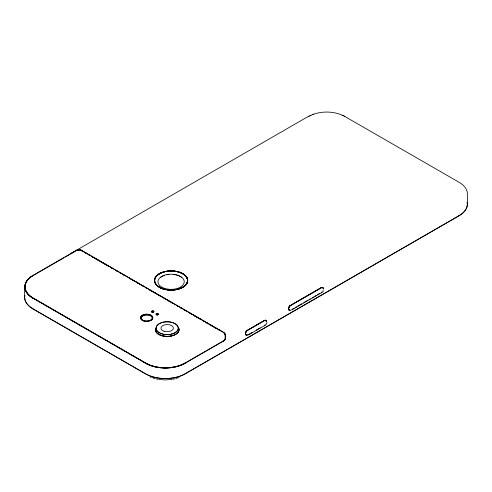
<?xml version="1.0" encoding="UTF-8"?>
<svg xmlns="http://www.w3.org/2000/svg" width="492" height="492" viewBox="0 0 492 492"><rect width="100%" height="100%" fill="white"/><g stroke="black" fill="none" stroke-linecap="round" stroke-linejoin="round"><path stroke-width="0.74" d="M225.514 337.752L225.207 334.468M266.971 322.777L265.692 324.948M225.182 338.49L225.078 334.542M225.342 338.619L225.465 337.561M224.899 339.246L225.293 338.41M225.053 339.4C226.092 337.26 225.982 333.896 223.792 332.457L81.02 250.028L79.649 249.604L77.754 249.881M224.961 334.216L223.669 332.524L80.903 250.102M225.016 339.166L224.038 340.446M224.666 340.07L225.17 339.32M323.25 291.399L322.838 291.879M224.635 339.824L223.553 340.802M224.174 340.624L224.776 339.99M223.675 340.993L224.284 340.55M33.062 275.354L32.183 275.864A27.933 16.131 0 0 0 32.183 297.765L33.062 298.3M32.3 276.073L33.062 275.625M32.423 276.018L33.179 275.563M184.838 363.157L223.669 340.722M184.955 363.348L223.792 340.913M184.949 363.078L184.082 363.576A27.607 15.941 0 0 1 146.604 363.576L33.062 298.029M185.097 363.25L184.192 363.766A27.773 16.033 0 0 1 146.487 363.766L145.614 363.268M32.829 275.465L306.793 117.293L312.617 114.531M33.714 275.243L63.997 257.771M65.196 257.07L71.869 253.226M291.018 305.065L321.178 287.654A2.663 1.538 -60 0 1 322.961 288.121M252.156 332.414L247.568 335.058A2.934 1.697 -60 0 1 245.49 333.859A2.934 1.697 -60 0 1 247.568 330.261M256.086 330.138L260.016 327.869M291.965 309.425L293.933 308.287M295.243 307.531L296.553 306.774M297.869 306.018L301.799 303.748M303.767 302.611L307.703 300.341M309.013 299.585L310.323 298.828M312.291 297.691L313.601 296.934M314.911 296.178L316.221 295.421M317.537 294.665L319.499 293.527M248.423 334.941L265.44 325.114M291.51 310.065L322.303 292.285M459.171 215.607L185.164 373.754A28.038 16.187 0 0 1 145.515 373.754L32.829 308.742M459.171 215.717L185.164 373.865A28.038 16.187 0 0 1 145.515 373.865L32.829 308.853M71.641 253.066L72.306 252.697M71.752 253.282L72.422 252.913M72.207 252.747L73.025 252.291M72.945 252.328L73.8 251.867M73.739 251.892L74.618 251.418M73.855 252.107L74.735 251.633M74.575 251.43L76.93 250.176M75.442 250.963L76.328 250.496M76.444 250.717L77.041 250.391M76.77 250.268L77.232 250.034M308.41 116.426L309.265 116.026M310.095 115.626L310.87 115.257M77.078 250.12L77.545 249.911M313.33 114.267C322.967 110.989 333.963 111.278 343.225 115.626M312.488 114.581L313.453 114.224M178.252 377.807L179.07 377.505M77.502 250.213L78.326 249.936M77.404 249.991L77.896 249.801M177.415 378.09L175.687 378.6M77.841 250.102L78.984 249.831M174.795 378.822L172.84 379.246M171.923 379.406L165.343 379.935L158.756 379.406M78.548 249.948L78.911 249.899M78.474 249.721L81.02 250.231M79.366 249.813L79.753 249.825M79.575 249.893L80.75 250.09M157.846 379.246L155.884 378.822M79.876 249.93L80.626 250.157M154.998 378.6L153.27 378.09M151.616 377.505L152.428 377.807M150.042 376.847L150.816 377.186M344.056 116.026L459.171 182.329C463.341 184.691 467.369 188.694 467.4 193.799L467.4 204.137M342.45 115.257L344.904 116.426M32.915 298.201L145.73 363.348M81.684 250.612L83.677 251.763M85.005 252.531L86.998 253.681M88.32 254.444L90.313 255.594M91.641 256.363L92.97 257.132M94.298 257.894L96.291 259.044M97.619 259.813L99.612 260.963M100.94 261.732L105.589 264.413M106.918 265.182L108.91 266.332M110.239 267.094L112.231 268.245M116.21 270.545L118.203 271.701M119.531 272.463L121.524 273.613M123.517 274.764L125.509 275.914M128.83 277.832L130.823 278.982M132.815 280.132L134.808 281.283M136.136 282.051L138.129 283.201M139.457 283.964L140.786 284.733M142.114 285.501L144.101 286.651M145.429 287.414L147.422 288.564M148.75 289.333L153.399 292.014M154.728 292.783L156.72 293.933M158.049 294.702L160.041 295.852M161.37 296.621L162.698 297.383M164.027 298.152L166.019 299.302M167.348 300.071L169.34 301.221M170.662 301.983L172.655 303.133M176.64 305.434L178.633 306.584M180.625 307.734L181.954 308.502M183.947 309.652L185.939 310.803M189.924 313.103L191.917 314.253M193.245 315.021L195.238 316.172M196.566 316.94L201.21 319.622M202.538 320.39L204.531 321.54M205.859 322.303L207.852 323.453M209.18 324.222L210.508 324.991M211.837 325.753L213.829 326.903M215.158 327.672L217.15 328.822M218.479 329.591L220.471 330.741M81.567 250.68L83.56 251.83M84.888 252.599L86.881 253.749M88.209 254.518L90.202 255.668M91.53 256.43L92.859 257.199M94.187 257.968L96.18 259.118M97.508 259.881L99.495 261.031M100.823 261.799L105.472 264.481M106.801 265.25L108.794 266.4M110.786 267.55L112.115 268.318M116.1 270.618L118.092 271.768M120.085 272.919L121.407 273.681M123.4 274.831L124.728 275.6M129.378 278.281L130.706 279.05M132.699 280.2L134.691 281.35M136.02 282.119L138.012 283.269M139.341 284.032L140.669 284.8M141.997 285.569L143.984 286.719M145.312 287.482L147.305 288.632M148.633 289.401L153.283 292.082M154.611 292.851L156.604 294.001M157.932 294.769L159.925 295.92M163.91 298.22L165.896 299.37M167.225 300.138L169.217 301.288M171.21 302.439L172.538 303.201M177.188 305.889L178.516 306.651M180.509 307.801L181.837 308.57M183.83 309.72L185.822 310.87M189.801 313.17L191.794 314.32M193.122 315.089L195.115 316.239M196.443 317.002L201.093 319.689M202.421 320.452L204.414 321.602M205.742 322.371L207.735 323.521M209.063 324.289L210.385 325.052M211.714 325.821L213.706 326.971M215.035 327.74L217.027 328.89M219.02 330.04L220.348 330.802M145.847 363.157L32.306 297.574A27.767 16.033 0 0 1 32.306 275.809M224.1 333.016L224.961 334.216M224.266 332.992L225.102 334.191M225.022 334.068L225.293 334.824M225.373 334.96L225.57 336.805M24.6 286.934L24.6 297.273M178.922 329.609A11.747 6.783 0 0 1 166.259 336.368A11.747 6.783 0 0 1 155.577 328.545M264.591 320.464A2.521 1.458 -60 0 1 266.006 321.042M246.461 334.794A2.521 1.458 -60 0 1 245.539 333.01A2.521 1.458 -60 0 1 247.273 330.433L264.604 320.427A2.934 1.697 -60 0 1 266.652 322.014M289.813 309.892A2.521 1.458 -60 0 1 289.554 309.917M289.314 309.886A2.521 1.458 -60 0 1 288.669 307.955A2.521 1.458 -60 0 1 290.36 305.557L321.467 287.599A2.934 1.697 -60 0 1 323.521 289.185M321.178 287.765A2.521 1.458 -60 0 1 322.764 287.974M32.872 308.718A28.038 16.187 0 0 1 24.852 295.372M184.303 363.693A27.933 16.131 0 0 1 146.376 363.693M32.3 297.844A27.773 16.033 0 0 1 30.885 296.885M30.227 296.387A27.773 16.033 0 0 1 25.012 285.704M25.117 285.077A27.773 16.033 0 0 1 25.264 284.45M25.461 283.835A27.773 16.033 0 0 1 26.642 281.412M27.035 280.821A27.773 16.033 0 0 1 28.468 279.124M29.016 278.583A27.773 16.033 0 0 1 31.58 276.547M266.295 321.067A2.663 1.538 -60 0 0 264.505 320.599L247.47 330.433A2.663 1.538 -60 0 0 245.588 333.693A2.663 1.538 -60 0 0 247.47 334.775M323.146 290.434A2.934 1.697 -60 0 1 322.937 290.84M322.112 291.904A2.934 1.697 -60 0 1 321.467 292.389M264.93 325.009A2.934 1.697 -60 0 1 264.604 325.224M323.226 288.527A2.663 1.538 -60 0 0 321.368 287.765L290.557 305.557A2.663 1.538 -60 0 0 288.699 308.459A2.663 1.538 -60 0 0 289.979 310.126M290.655 310.181A2.934 1.697 -60 0 1 288.576 308.982A2.934 1.697 -60 0 1 290.655 305.384M246.418 334.923A2.663 1.538 -60 0 1 245.6 332.475M245.754 332.094A2.663 1.538 -60 0 1 247.273 330.323L264.309 320.483A2.663 1.538 -60 0 1 266.098 320.95M467.148 202.23A28.038 16.187 0 0 1 459.128 215.582M289.259 310.009A2.663 1.538 -60 0 1 288.576 309.32M288.576 307.98A2.663 1.538 -60 0 1 289.782 305.883M290.071 305.643A2.663 1.538 -60 0 1 290.36 305.446M467.148 202.347A28.038 16.187 0 0 1 459.128 215.693M32.872 308.828A28.038 16.187 0 0 1 24.852 295.483M153.08 312.383A1.119 0.646 0 0 1 152.391 312.383M157.581 314.985A1.119 0.646 0 0 1 156.893 314.985M173.153 289.487A13.149 7.589 0 0 1 171.782 289.567M170.41 289.567A13.149 7.589 0 0 1 169.039 289.487M160.878 277.211A13.149 7.589 0 0 1 162.821 276.086M163.369 275.846A13.149 7.589 0 0 1 164.525 275.415M167.034 274.77A13.149 7.589 0 0 1 169.039 274.493M173.153 274.493A13.149 7.589 0 0 1 175.158 274.77M175.804 274.899A13.149 7.589 0 0 1 180.392 276.621M180.865 276.91A13.149 7.589 0 0 1 181.732 277.525M151.536 319.579A5.474 3.161 0 0 1 151.087 320.003M147.514 321.264A5.474 3.161 0 0 1 145.804 321.264M141.259 317.654A5.474 3.161 0 0 1 141.788 316.713M142.237 316.288A5.474 3.161 0 0 1 148.35 315.138M149.144 315.329A5.474 3.161 0 0 1 150.527 315.913M184.192 363.496A27.767 16.033 0 0 1 146.493 363.496M32.423 297.654A27.607 15.941 0 0 1 25.43 289.327M25.283 288.712A27.607 15.941 0 0 1 25.178 285.588M25.43 284.345A27.607 15.941 0 0 1 25.855 283.115M26.125 282.513A27.607 15.941 0 0 1 27.626 280.163M28.61 279.05A27.607 15.941 0 0 1 29.157 278.509M30.363 277.47A27.607 15.941 0 0 1 31.703 276.486M178.916 328.422A11.882 6.863 0 0 1 167.182 336.356A11.882 6.863 0 0 1 155.441 328.422M178.916 328.533A11.882 6.863 0 0 1 167.182 336.466A11.882 6.863 0 0 1 155.441 328.533M156.517 313.57L156.376 313.644A1.218 0.701 0 0 0 156.862 314.812A1.218 0.701 0 0 0 158.442 314.031A1.218 0.701 0 0 0 156.517 313.57M164.057 331.264A6.248 3.604 0 0 0 173.424 328.139A6.248 3.604 0 0 0 164.057 325.015A6.248 3.604 0 0 0 164.057 331.264M161.622 333.699A11.113 6.414 0 0 0 178.295 328.139A11.113 6.414 0 0 0 161.622 322.586A11.113 6.414 0 0 0 161.622 333.699M161.622 333.81A11.113 6.414 0 0 0 178.295 328.256A11.113 6.414 0 0 0 161.622 322.697A11.113 6.414 0 0 0 161.622 333.81M160.638 287.906A16.617 9.594 0 0 0 187.507 281.953A16.617 9.594 0 0 0 165.14 271.498A16.617 9.594 0 0 0 160.638 287.906M162.79 288.872A16.617 9.594 0 0 0 187.71 280.563A16.617 9.594 0 0 0 162.79 272.254A16.617 9.594 0 0 0 162.79 288.872M162.846 288.81A16.494 9.526 0 0 0 187.593 280.563A16.494 9.526 0 0 0 162.846 272.316A16.494 9.526 0 0 0 162.846 288.81M156.677 314.769A1.119 0.646 0 0 0 158.356 314.21A1.119 0.646 0 0 0 156.677 313.65A1.119 0.646 0 0 0 156.677 314.769M152.176 312.174A1.119 0.646 0 0 0 153.855 311.608A1.119 0.646 0 0 0 152.176 311.049A1.119 0.646 0 0 0 152.176 312.174M164.525 288.337A13.149 7.589 0 0 0 184.242 281.762A13.149 7.589 0 0 0 164.525 275.188A13.149 7.589 0 0 0 164.525 288.337M162.895 288.65A16.402 9.471 0 0 0 187.495 280.452A16.402 9.471 0 0 0 162.895 272.254A16.402 9.471 0 0 0 162.895 288.65M162.846 288.699A16.494 9.526 0 0 0 187.593 280.452A16.494 9.526 0 0 0 162.846 272.205A16.494 9.526 0 0 0 162.846 288.699M143.572 320.846A6.175 3.567 0 0 0 152.834 317.764A6.175 3.567 0 0 0 143.572 314.677A6.175 3.567 0 0 0 143.572 320.846M143.221 320.372A5.474 3.161 0 0 0 152.065 318.416A5.474 3.161 0 0 0 144.703 314.972A5.474 3.161 0 0 0 143.221 320.372M151.966 312.088A1.218 0.701 0 0 0 153.941 311.651A1.218 0.701 0 0 0 152.299 310.889A1.218 0.701 0 0 0 151.966 312.088M143.547 320.876A6.23 3.598 0 0 0 152.889 317.764A6.23 3.598 0 0 0 143.547 314.646A6.23 3.598 0 0 0 143.547 320.876"/></g></svg>
